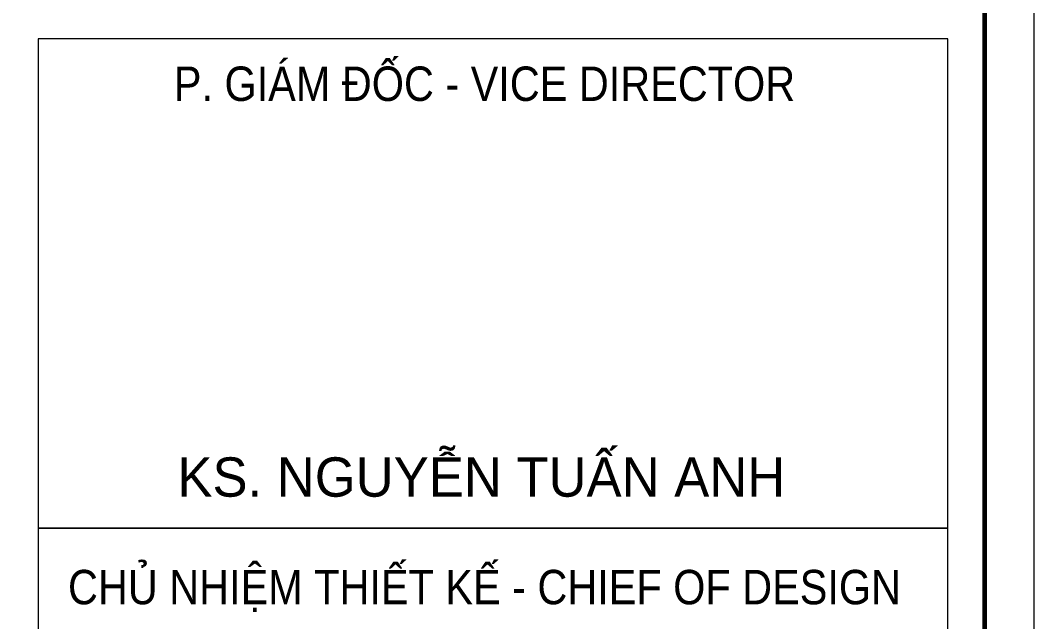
# Model space of a CAD drawing. Header units: millimetres. Extents: x 19378 to 228036, y -611253 to -527887.
# Drawn here: x 185005 to 186036, y -552043 to -551432 of the extents above; entities that cross this region are included whole.
import ezdxf
from ezdxf.enums import TextEntityAlignment as Align

# ---------------------------------------------------------------- set-up
doc = ezdxf.new("R2010")
doc.units = ezdxf.units.MM
doc.header["$MEASUREMENT"] = 0
doc.layers.get('Defpoints').update_dxf_attribs({"color": 1})
doc.layers.add('Khungten_LCDI', color=7, linetype='Continuous')
doc.layers.add('LC Net thay', color=7, linetype='Continuous', lineweight=25)
doc.layers.add('LC Text1', color=3, linetype='Continuous', lineweight=20)
doc.styles.add('Khungten', font='VHAVAN_1.TTF', dxfattribs={"width": 0.9, "height": 5000})
doc.styles.add('Title', font='VHBLACK_1.TTF', dxfattribs={"width": 0.8})
doc.styles.add('VnAvantH', font='VHAVANB_1.TTF', dxfattribs={"width": 0.6})

# ---------------------------------------------------------------- blocks, each defined once
blk = doc.blocks.new('Nha o can bo nhan vien Trung doan')
at = {"layer": 'Defpoints', "lineweight": 0}
blk.add_lwpolyline([(-1200, -14850), (-1200, 14850), (40800, 14850), (40800, -14850)], close=True, dxfattribs=at)
at = {"layer": 'Khungten_LCDI', "color": 5, "lineweight": 25}
blk.add_line((40600, -14650), (40600, 14650), dxfattribs=at)
at = {"layer": 'Khungten_LCDI', "color": 5, "lineweight": 60}
blk.add_lwpolyline([(0, -14650), (0, 14650), (40600, 14650), (40600, -14650)], close=True, dxfattribs=at)
at = {"layer": 'Khungten_LCDI', "color": 9, "lineweight": 15}
for points in [[(36750, 446.3), (40450, 446.3), (40450, 2437.2), (36750, 2437.2)], [(36750, -1521.9), (40450, -1521.9), (40450, 446.3), (36750, 446.3)]]:
    blk.add_lwpolyline(points, close=True, dxfattribs=at)
at = {"color": 7, "style": 'Khungten', "width": 0.9}
for s, p in [('P. gi¸m ®èc - VICE director', (38565.6, 2183.9)), ('chñ nhiÖm thiÕt kÕ - chief of design', (38565.6, 136.4))]:
    blk.add_text(s, height=140, dxfattribs=at).set_placement(p, align=Align.CENTER)
at = {"color": 7, "style": 'VnAvantH'}
blk.add_text('ks. nguyÔn tuÊn anh', height=160, dxfattribs=at).set_placement((38552.7, 574.1), align=Align.CENTER)
at = {"color": 7, "style": 'Khungten', "width": 0.8}
for tag, p in [('REVISION', (39498.8, -10746.3)), ('NGAYHT', (39546.1, -11609.4))]:
    blk.add_attdef(tag, text='', height=200, dxfattribs=at).set_placement(p, align=Align.CENTER)
at = {"layer": 'LC Text1', "style": 'Title', "width": 1.485915}
for tag, p, p2 in [('TENBANVE1', (36912.7, -8885.8), (40339.1, -8885.8)), ('TENBANVE2', (36912.7, -9562.5), (40339.1, -9562.5))]:
    blk.add_attdef(tag, text='', height=250, dxfattribs=at).set_placement(p, p2, align=Align.FIT)
at = {"layer": 'LC Text1', "style": 'Title', "width": 0.7}
blk.add_attdef('SOBANVE', text='', height=250, dxfattribs=at).set_placement((39562, -13896.2), align=Align.CENTER)

msp = doc.modelspace()

# ---------------------------------------------------------------- block references
at = {"layer": 'LC Net thay', "xscale": 0.2500028331738406, "yscale": 0.2500028331738406, "zscale": 0.2500028331738406}
msp.add_blockref('Nha o can bo nhan vien Trung doan', (175835.5, -552059.7, 0), dxfattribs=at)

doc.saveas('drawing.dxf')
